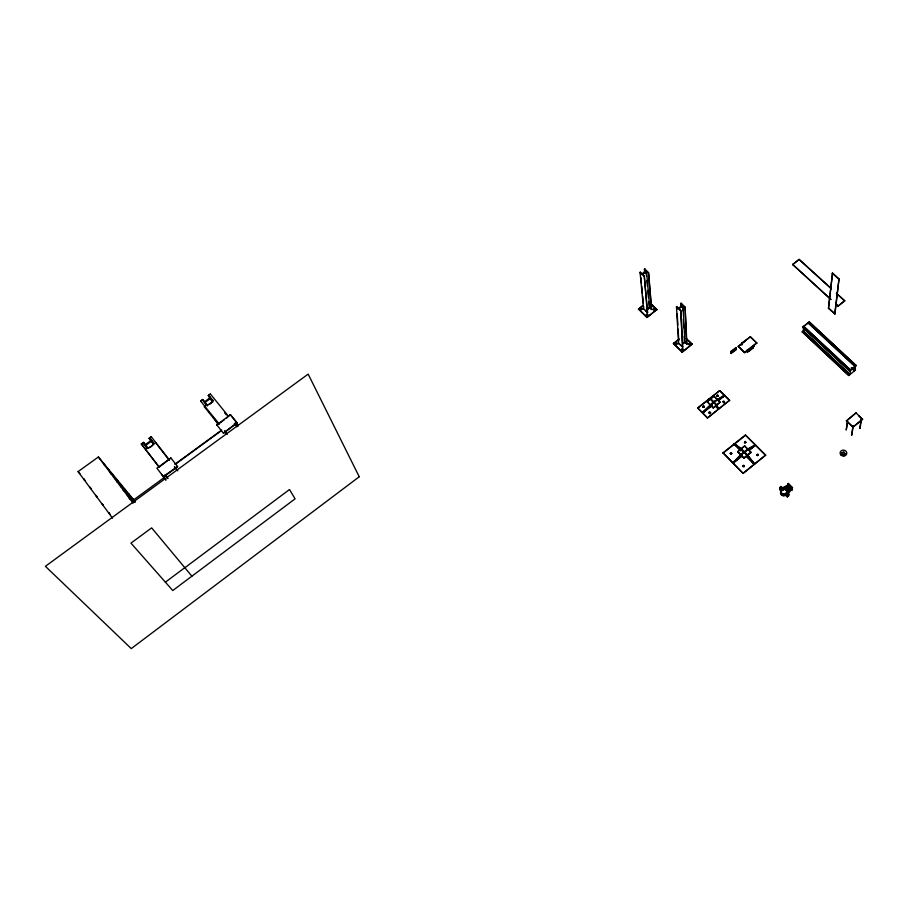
<?xml version="1.0" encoding="UTF-8"?>
<svg xmlns="http://www.w3.org/2000/svg" width="908" height="908" viewBox="0 0 908 908"><rect width="100%" height="100%" fill="white"/><g stroke="black" fill="none" stroke-linecap="round" stroke-linejoin="round"><path stroke-width="1.36" d="M731.031 353.326L731.031 351.396L735.798 347.685L736.048 349.886L731.031 353.326L735.786 349.625L735.798 347.685M731.303 353.587L731.031 351.396M748.34 349.75L744.605 352.667L738.272 346.22L750.462 336.709L756.795 343.122L748.612 349.659L748.567 351.6L753.311 347.889L753.084 346.039M737.659 451.764L744.696 445.907L751.007 452.468L743.981 458.097L737.659 451.764L744.696 445.907M741.711 345.006L741.734 343.054L750.462 336.709M741.984 344.631L741.734 343.054M744.605 352.667L738.272 346.22M743.153 473.465L723.04 452.842L745.434 435.011L765.648 455.101L743.153 473.465L723.04 452.842M743.981 458.097L737.671 451.514M748.93 349.807L746.909 351.646L748.93 350.079M765.626 455.419L745.434 435.011M746.921 351.385L747.148 352.236L754.207 346.107L751.938 347.719M830.854 299.526L792.661 264.455L799.199 259.393L831.263 288.517M785.545 495.178L787.463 496.835L785.579 494.951A2.94 2.645 5.5 0 1 781.425 494.712A2.94 2.645 5.5 0 1 781.606 490.967L781.72 489.299A2.94 2.656 5.5 0 0 781.55 493.044A2.94 2.656 5.5 0 0 785.704 493.282L785.045 495.484A3.133 2.826 5.5 0 1 780.959 491.398L779.586 489.208L779.847 487.414L782.628 490.15A2.94 2.645 5.6 0 1 784.728 489.491L785.488 489.616A2.94 2.645 5.6 0 1 787.474 491.603L787.542 492.295M779.586 489.208L779.847 487.414M782.628 490.15L782.775 488.243L781.005 486.472L780.744 488.266L782.651 489.923M781.357 490.967L781.47 489.299L779.7 487.528M792.65 264.659L799.199 259.393M787.656 491.569L785.545 489.457L785.749 487.812L788.984 484.815L788.893 486.086M785.931 487.891L789.12 484.951L788.927 487.403L785.806 489.571L785.931 487.891L788.984 484.815M786.6 494.122L786.725 492.454A2.94 2.656 5.5 0 0 787.667 490.626L787.611 489.957A2.94 2.656 5.5 0 0 785.613 487.948L784.852 487.812A2.94 2.656 5.5 0 0 782.741 488.47L781.005 486.472M785.545 489.457A3.133 2.826 5.6 0 0 783.161 489.605L782.492 490.014L783.286 487.925A3.133 2.826 5.5 0 1 785.67 487.778L787.792 489.9A3.133 2.826 5.5 0 1 787.384 492.022L786.725 494.247L786.975 492.454L788.757 494.224L788.485 496.006L785.704 493.282M787.849 485.054L788.371 483.442L792.48 487.528L791.844 490.32L792.48 487.528M787.565 491.319L787.69 489.65L790.879 486.699L790.777 487.971M787.633 491.5L787.758 489.832L791.004 486.836L790.811 489.287L788.689 490.763M788.178 485.905L788.371 483.442M787.327 496.948L787.599 495.178L785.159 493.827A3.133 2.826 5.5 0 1 781.073 489.718L781.47 489.299M788.485 496.006L788.757 494.224M853.475 368.035L855.54 369.953L848.798 375.526L802.252 331.829L803.421 330.909L850.001 374.391M802.615 327.334L809.323 321.875L856.187 365.584L849.434 370.986L802.615 327.334L809.323 321.875M803.784 326.415L803.285 331.011L849.865 374.505L850.614 370.044L803.784 326.415L850.478 370.146M828.459 308.402L832.523 273.013L839.003 278.87L834.985 313.884L828.459 308.402L832.523 273.013M834.69 314.111L839.003 278.87M836.018 304.237L838.084 306.121L844.712 300.73L836.438 293.216M838.084 306.121L844.712 300.73M848.798 375.526L802.252 331.829M849.434 370.986L856.21 365.391M846.392 420.96L856.04 412.868L862.543 419.405L852.93 427.191L846.392 420.96L856.04 412.868M841.807 454.386C845.314 446.577 845.632 460.946 841.83 453.58M841.954 454.726L841.875 453.932M841.83 453.682L842.057 452.91M841.988 453.364L842.306 452.649M842.181 455.01L842.022 454.272M842.249 453.103L842.635 452.445M847.641 421.902L846.233 430.017L847.459 420.552M842.499 455.249L842.249 454.567M842.567 452.899L843.01 452.332M842.862 455.407L842.567 454.794M843.26 455.464L844.849 453.387M844.78 453.841L843.793 452.377M851.534 435.046L853.145 425.636L851.908 435.057M852.93 427.191L862.6 419.065M859.694 428.474L861.397 418.963L860.058 428.451M841.773 454.034L841.898 453.228M844.758 454.545L844.894 453.739M756.841 454.817L757.805 455.373L758.43 454.715M744.39 465.974C743.652 468.869 741.825 464.317 744.299 465.929M745.808 442.128C743.629 444.443 744.832 439.302 745.797 442.457C744.208 444.761 743.913 440.176 745.786 442.275M742.778 466.201L743.629 465.202L744.367 466.099M730.202 453.535C731.678 451.378 732.03 455.362 730.214 453.41M731.803 453.308C730.021 456.554 730.282 450.186 731.803 453.625M724.38 401.869C723.109 399.089 722.45 404.015 724.391 401.711M718.262 395.65C716.333 397.942 717.002 393.016 718.251 395.809M708.966 412.89C708.91 410.666 711.883 412.902 709.908 413.605M710.533 412.629C709.069 414.729 708.751 410.904 710.533 412.788M702.871 406.784L703.904 406.16L704.302 407.204M689.887 344.518L689.898 343.814M681.59 349.728L682.01 348.99L683.032 349.274M677.164 343.269L676.551 344.064L675.722 343.712M642.126 308.765L640.696 309.208M756.852 454.772C758.952 451.934 758.078 458.052 756.829 454.636M744.356 466.156L742.869 466.247M718.137 396.331L718.251 395.468M704.381 406.705L702.94 406.807M654.555 310.127L653.953 308.754L653.249 310.071M791.958 489.06L787.781 494.19L787.315 492.817A3.133 2.826 5.5 0 0 787.724 490.774L786.351 488.901M756.943 454.602L758.407 454.851M682.85 350.079L682.373 348.559L681.76 350.034M787.69 489.65L791.004 486.836M743.153 473.147L765.648 455.101M743.981 457.859L751.018 452.229M738.386 458.358L732.87 462.762L740.633 454.738L747.659 449.12L755.308 444.829L750.916 448.336M741.881 455.895L733.062 462.955L740.815 454.919L747.851 449.301L755.501 445.011L750.008 449.403M742.074 456.088L733.244 463.148L741.007 455.112L748.033 449.494L755.694 445.204L749.1 450.47M723.04 453.16L745.423 435.329M802.241 332.022L804.454 330.274M713.189 402.119L702.338 412.629L707.786 408.35M713.609 401.801L724.505 395.196L719.079 399.463M713.37 402.312L702.52 412.822L712.326 405.104M713.79 401.983L724.686 395.377L718.171 400.507M713.563 402.494L702.701 413.004L712.508 405.286M713.972 402.165L724.868 395.559L718.353 400.689M713.177 407.93L720.123 402.21L713.983 396.126L707.048 401.574L713.177 407.93L720.123 402.21M707.423 418.055L729.601 400.235L719.783 390.554L697.65 407.93L707.423 418.055L729.601 400.235M697.662 408.271L719.783 390.554M707.048 401.824L713.983 396.126M744.605 352.315L756.807 342.77M747.159 351.623L748.317 350.715M754.207 346.107L753.05 347.015L753.311 347.889M731.303 351.657L736.059 347.946M738.272 346.572L741.995 343.667M742.948 342.918L744.844 341.442M684.927 342.441L682.771 343.678L684.984 341.976L686.913 343.86L684.927 342.441L683.02 305.644L679.025 308.709L680.784 310.411L682.782 347.06L678.639 343.508L676.471 306.768L678.537 308.232L682.521 305.167L681.079 303.238L685.086 307.108L686.913 343.86M692.134 344.087L682.135 352.202L692.134 344.087L686.335 338.4M682.135 352.202L673.441 343.633L678.98 338.99M673.441 343.633L679.002 339.342M678.639 343.508L680.614 344.926M785.806 489.571L788.791 487.278M682.475 347.287L680.784 310.411M686.607 344.098L685.086 307.108M647.404 308.936L649.299 307.483L648.8 301.831M645.44 310.831L649.833 307.483L651.706 309.322L649.765 307.937L646.53 271.231L642.569 274.227L644.283 275.873L647.608 312.443L643.568 308.992L640.083 272.343L642.092 273.762L646.053 270.777L644.657 268.893L648.539 272.65L651.706 309.322M649.765 307.937L647.631 309.151M656.847 309.526L646.927 317.482L656.847 309.526L650.253 303.079M646.927 317.482L638.483 309.151L642.853 305.429M638.483 309.151L642.887 305.792M643.568 308.992L643.602 305.951M647.313 312.67L644.283 275.873M651.411 309.549L648.539 272.65M165.392 582.176L184.801 567.67M184.857 567.738L289.493 489.526L295.089 498.821L172.758 590.529L130.968 543.132L151.659 527.877L191.883 576.183M133.748 502.51L131.251 499.173L132.046 498.594L134.736 501.84M163.27 476.484L177.639 466.621L163.588 476.893L156.891 468.199L170.92 457.973L177.639 466.621M236.931 422.651L223.402 433.173L237.192 423.083L230.382 414.627L216.887 425.103L224.299 419.689M164.62 477.245L133.748 499.82L98.393 456.974L78.088 471.604L112.501 518.15M159.354 467.041L170.92 457.973M226.421 418.145L230.382 414.627M175.051 464.136L221.734 430.04M175.21 464.363L220.746 431.096M159.365 467.359L141.308 443.944L143.498 442.366L145.28 444.682L150.876 440.63L149.094 438.314L151.273 436.748L169.376 460.05M208.613 404.673A7.003 5.845 -28.6 0 1 206.615 405.172L202.314 399.815L200.611 401.052L202.745 399.497L204.572 401.756L210.066 397.772L212.847 402.006M211.189 400.19L208.25 395.525L210.384 393.981L228.317 416.08M141.466 444.16L143.214 442.9M149.684 438.212L151.273 436.748M208.817 395.434L210.384 393.981M147.448 447.542L145.779 445.329L151.386 441.277L153.77 443.479A7.116 5.913 -31.7 0 1 147.97 448.064M207.376 405.967L205.083 402.392L210.588 398.408L212.983 400.564A7.003 5.845 -28.6 0 1 212.347 401.711M144.781 444.988L143.055 442.684L147.289 448.177L145.779 445.329M204.402 406.943L205.764 405.638M788.643 490.649L790.811 489.287M783.229 488.731L781.856 488.186L787.86 484.974L791.946 489.14M647.495 315.507C649.209 313.93 645.032 314.213 646.916 315.553M747.806 350.079L747.114 350.034M723.767 402.687L724.38 401.529M708.944 399.066L710.726 398.941L716.866 405.025L718.739 408.793L715.901 405.978M235.467 422.515L238.078 425.636M708.535 399.384L710.317 399.259L716.446 405.354L718.319 409.122L715.493 406.307M723.562 402.709L722.961 401.631L724.312 401.699M709.511 413.594L708.966 412.55M832.216 273.251L838.708 279.108M799.188 259.609L831.24 288.721M836.404 293.42L844.678 300.934M792.661 264.455L830.877 299.322M836.041 304.044L838.107 305.928M828.743 308.164L834.985 313.884M809.312 322.068L856.187 365.584M808.279 322.885L855.143 366.423L854.507 370.793L851.398 367.899M808.143 322.987L855.007 366.526L854.371 370.895L851.261 368.001M802.638 327.13L849.457 370.793M858.798 415.864L862.543 419.405M846.438 420.62L852.987 426.851M750.451 337.061L756.795 343.122M748.612 349.659L748.567 351.6M683.02 305.644L684.78 307.347M646.53 271.231L648.233 272.888M676.471 306.768L680.467 310.649M640.083 272.343L643.965 276.111M650.287 303.442L656.87 309.889M688.287 340.648L692.157 344.438M645.963 310.831L647.608 312.443M681.091 345.392L682.782 347.06M638.449 308.788L646.893 317.119M673.418 343.281L682.112 351.85M719.794 390.894L729.601 400.564M713.983 396.376L720.123 402.46M710.51 398.85L716.65 404.945M707.048 401.574L713.177 407.681M787.951 483.782L792.048 487.868M744.685 446.157L751.007 452.468M786.725 492.454L788.621 494.349M786.85 494.122L788.621 495.893M740.383 449.664L734.47 443.74L741.393 448.79L747.704 455.112L754.639 463.943L746.682 455.975M779.734 489.083L781.606 490.967M740.168 449.823L734.254 443.91L741.178 448.961L747.5 455.283L754.423 464.101L746.478 456.145M740.939 450.981L734.05 444.069L740.973 449.12L747.284 455.453L754.207 464.272L746.263 456.315M697.65 407.93L707.411 417.714M105.124 465.691L103.853 464.056L105.124 465.702M78.088 471.604L79.904 473.715M131.251 499.173L133.964 502.453M230.655 415.058L237.192 423.083M235.887 422.89L238.327 425.875M234.4 423.514L237.079 426.794M224.582 412.754L226.353 414.933M212.983 400.564L208.67 395.218L210.191 397.636M208.25 395.525L210.066 397.772M205.083 402.392L206.479 404.957A7.003 5.845 -28.6 0 0 212.847 400.349M200.611 401.052L219.237 424.127M224.548 430.71L227.352 434.228M204.266 406.727L218.51 424.433M224.548 431.868L226.455 434.262M216.615 424.672L223.402 433.173M90.267 487.664L89.744 487.063L90.323 487.857M90.494 488.073L91.016 488.697L90.607 488.095M102.945 504.905L102.184 503.861L103.103 505.109M174.506 466.655L177.775 470.843M169.342 460.288L155.45 442.412M174.393 466.78L177.151 470.333M150.739 439.166L154.156 443.569M689.842 344.007L688.82 343.723L688.4 344.45M153.77 443.479L149.525 437.996L151.239 440.312M108.767 470.026C106.815 467.586 110.662 472.455 108.665 469.969M688.446 344.268C691.249 345.517 688.298 341.442 688.468 344.62M145.575 446.35L147.278 448.563M141.308 443.944L159.206 467.143M165.177 474.884L167.73 478.198M165.324 475.088L167.912 478.539M718.183 395.638L716.968 395.434L716.9 396.41M677.118 343.462L676.097 343.167L675.677 343.905M681.636 349.535L682.464 349.886L683.077 349.092M165.96 480.06L161.545 474.339M642.104 308.97L640.673 309.401M121.093 484.951C122.841 487.29 119.266 482.568 121.014 484.917M133.306 501.205C135.088 503.588 131.512 498.867 133.249 501.193M131.49 499.752C133.294 502.181 129.662 497.38 131.422 499.74M116.996 481.478C118.8 483.907 115.146 479.072 116.905 481.444M703.064 407.283L702.871 406.636M162.532 475.61L165.71 479.787M143.498 442.366L145.167 444.591M133.692 499.74L135.451 502.079M132.046 498.594L134.452 501.784M98.393 456.974L133.056 503.111M149.888 438.065L151.432 440.164M151.386 441.277L153.861 444.614M149.094 438.314L151.568 441.663M214.243 418.395L217.977 424.206M202.745 399.497L204.243 401.824M216.161 420.415L218.385 423.9M235.41 422.356L237.51 425.704M787.724 490.774L785.613 488.583A3.133 2.826 5.5 0 0 783.218 488.81M704.415 406.682L703.484 405.808L702.883 406.966M640.39 272.105L640.662 274.931M640.923 277.746L641.457 283.387M641.729 286.202L642.399 293.261M642.66 296.076L643.329 303.124M644.657 268.893L645.02 272.979M644.34 269.12L644.714 273.206M646.053 270.777L646.553 276.418M646.927 280.651L647.427 286.304M647.801 290.537L648.425 297.597M676.778 306.529L676.948 309.356M677.198 313.589L677.856 324.905M678.106 329.139L678.764 340.443M681.079 303.238L681.306 307.335M680.773 303.476L680.989 307.562M682.521 305.167L682.816 310.831M683.27 319.321L683.713 327.822M684.155 336.312L684.45 341.976M153.611 443.263A7.116 5.913 -31.7 0 1 147.13 447.962M211.939 402.255A7.003 5.845 -28.6 0 1 209.249 404.389M677.198 343.791C674.985 346.152 676.074 340.5 677.198 343.791M646.417 314.372C647.188 316.937 648.766 312.658 646.417 314.372M640.673 308.709C641.173 312.159 643.307 306.938 640.673 308.709M653.306 309.424L654.611 309.605L653.306 309.424M359.239 476.757L131.263 648.607L45.4 566.308L308.164 374.107L359.239 476.757M109.755 514.03L108.688 512.6L109.755 514.03M97.224 497.085L95.953 495.45L97.224 497.085M83.615 478.743L84.853 480.355L83.615 478.743M130.207 499.082L128.936 497.448L130.207 499.082M128.005 495.643L126.745 494.02L128.005 495.643M129.901 497.175L128.664 495.575L129.901 497.175M122.625 489.026L123.874 490.661L122.625 489.026M125.86 492.284L124.589 490.649L125.86 492.284M130.536 497.085L131.739 498.651L130.536 497.085M133.521 500.081L132.318 498.537L133.521 500.081M126.552 492.272L127.767 493.85L126.552 492.272M129.617 495.359L128.403 493.782L129.617 495.359M120.514 485.701L121.751 487.324L120.514 485.701M123.738 488.981L122.501 487.38L123.738 488.981M119.663 484.043L118.415 482.432L119.663 484.043M124.475 489.015L125.667 490.581L124.475 489.015M114.294 477.438L115.532 479.038L114.294 477.438M117.62 480.831L116.383 479.242L117.62 480.831M110.095 472.353L111.343 473.976L110.095 472.353M113.511 475.86L112.263 474.248L113.511 475.86M841.024 455.067A3.348 2.962 7.7 0 0 846.653 454.034A3.348 2.962 7.7 0 0 842.658 450.186A3.348 2.962 7.7 0 0 841.024 455.067"/></g></svg>
